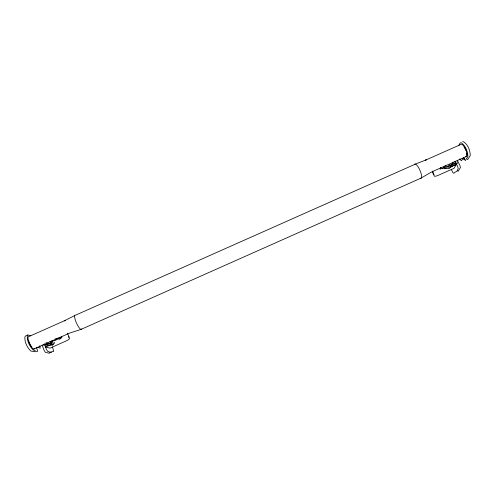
<?xml version="1.0" encoding="UTF-8"?>
<svg xmlns="http://www.w3.org/2000/svg" width="495" height="495" viewBox="0 0 495 495"><rect width="100%" height="100%" fill="white"/><g stroke="black" fill="none" stroke-linecap="round" stroke-linejoin="round"><path stroke-width="0.74" d="M35.281 351.766L30.783 351.035C27.157 347.422 24.503 342.15 24.886 336.94L25.505 336.037L27.899 334.973L30.845 335.789M440.841 167.403L440.074 169.185L442.375 168.312M458.618 145.771L460.276 142.783L461.42 142.9C465.64 145.926 467.8 151.476 467.893 156.55L465.325 160.578L463.598 157.843L461.328 160.788L459.768 158.876M448.173 165.856L450.147 164.699L449.924 165.083M450.852 166.004L453.08 162.094M27.899 334.973L27.293 335.87C26.934 341.08 29.589 346.333 33.19 349.965C43.659 355.15 31.241 344.613 40.2 348.183L39.767 345.733M463.611 159.774L464.489 158.579M451.267 166.784L450.759 167.242L450.06 166.846M443.099 167.793L445.413 165.763M60.068 337.281L58.701 338.283M59.406 339.403L61.844 337.479L61.689 336.322M56.257 339.873L55.322 340.511L49.772 341.445M51.944 345.009L53.188 344.483L51.944 345.009L50.898 342.107M52.619 343.32L54.667 342.775L53.856 343.369M421.449 177.847L431.522 172L466.773 156.321M74.708 315.569L64.214 320.871L65.074 320.469L29.248 336.396A6.911 2.228 65.8 0 0 29.471 343.709A6.911 2.228 65.8 0 0 34.749 348.536M414.402 164.55L75.63 315.148A7.852 1.961 65.9 0 0 76.527 323.167A7.852 1.961 65.9 0 0 81.854 328.928M33.728 349.068L69.715 333.055L80.963 329.429L421.486 177.909M46.369 344.724L49.803 343.196M450.877 164.736L455.586 162.638L456.161 163.684M45.2 345.906L45.602 347.045L50.416 344.897M450.388 166.908L456.446 164.21L454.039 168.306L438.749 175.112A6.336 1.343 -27.8 0 1 434.22 175.997L432.63 171.053M455.66 163.399L447.381 167.038L445.865 167.174M456.248 164.532L447.202 168.479L445.395 168.399L444.225 167.471M415.41 164.043L426.214 159.873L425.248 160.281L460.338 144.682A6.837 2.413 66.2 0 1 465.807 149.577A6.837 2.413 66.2 0 1 465.609 156.767M445.915 168.244L443.867 168.746L442.097 168.337M443.699 167.465L448.142 166.376M55.038 338.957L61.423 337.658L60.644 337.355M58.589 339.081L56.226 339.428M45.682 345.943L52.965 344.718M51.919 343.567L45.67 344.607L44.531 343.926M50.125 352.298L51.492 352.403M462.621 141.743L463.772 141.848C468.016 144.856 470.182 150.424 470.25 155.498L467.756 159.508L467.317 159.186M448.519 168.263L449.683 168.374M45.602 347.045L50.001 348.14L65.6 341.197A6.404 1.367 -20.5 0 0 69.492 338.326L67.444 333.16M50.966 342.602L50.558 342.49L52.755 341.804L52.062 342.255L51.647 341.111M46.041 342.701L50.874 343.988M43.35 344.65L44.173 345.535M457.739 170.985L458.147 171.295L460.437 167.564L459.874 165.311L457.232 160.361M57.389 338.085L57.767 338.753M455.004 161.351L457.646 166.308L458.209 168.554C456.409 173.275 455.852 170.744 453.81 173.287L453.005 172.668L451.279 169.488M52.507 346.976L53.708 351.419C50.719 351.159 51.975 353.238 47.662 351.308L46.388 349.352L44.934 345.448M42.149 345.04L44.111 350.367L45.385 352.322L49.444 353.257L49.469 352.749M432.457 171.579L433.385 174.432A6.336 1.355 -27.9 0 0 434.084 174.71M457.176 161.915L457.275 163.579M464.038 147.04A5.965 2.104 66.2 0 1 464.811 148.277M465.083 148.778A5.965 2.104 66.2 0 1 465.795 150.381M466.544 153.054A5.965 2.104 66.2 0 1 466.513 155.238M414.371 164.495A7.778 2.19 66.2 0 1 419.964 170.348A7.778 2.19 66.2 0 1 420.379 178.219M68.873 336.643A6.404 1.38 -20.5 0 1 68.539 337.392M31.884 347.088A6.033 1.943 65.8 0 1 30.077 344.31M29.824 343.784A6.033 1.943 65.8 0 1 29.149 342.15M28.914 341.439A6.033 1.943 65.8 0 1 28.58 340.077"/></g></svg>
